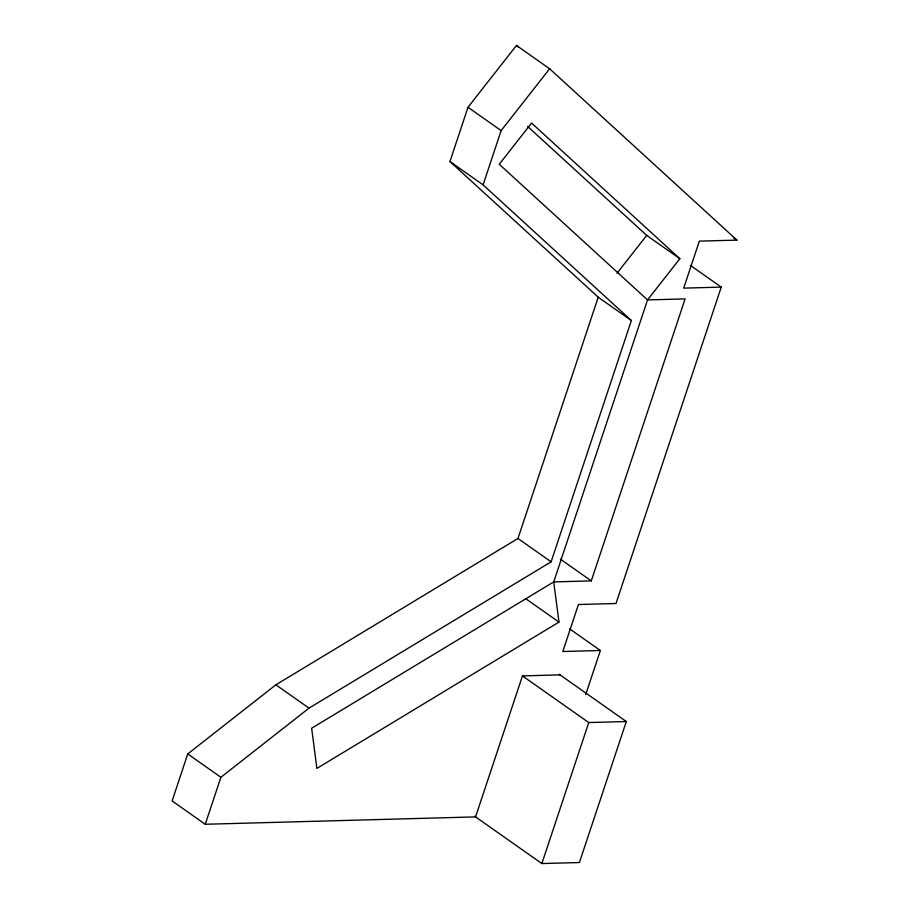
<?xml version="1.0" encoding="UTF-8"?>
<svg xmlns="http://www.w3.org/2000/svg" width="909" height="909" viewBox="0 0 909 909"><rect width="100%" height="100%" fill="white"/><g stroke="black" fill="none" stroke-linecap="round" stroke-linejoin="round"><path stroke-width="1.36" d="M585.691 694.624L600.372 650.492L562.807 651.514L578.442 604.519L616.007 603.496L721.257 287.108L683.693 288.13L699.328 241.135L736.892 240.112L549.627 68.777L516.482 45.45L467.999 107.273L449.955 161.541L598.224 297.209L517.96 538.48L275.882 684.807L187.743 753.936L172.108 800.943L205.252 824.27L475.566 816.896L522.459 675.898L560.024 674.876M205.252 824.27L220.887 777.275L309.026 708.134L551.115 561.819L631.369 320.536L483.099 184.868L449.955 161.541M483.099 184.868L501.143 130.601L549.627 68.777M591.293 580.885L685.102 298.902L647.538 299.925L499.257 164.256L531.572 123.045L679.852 258.713L647.538 299.925L553.729 581.908L558.978 622.097L316.889 768.412L311.651 728.223L553.729 581.908L591.293 580.885L560.433 559.16M541.855 863.55L588.759 722.564L626.312 721.53L579.419 862.527L541.855 863.55L474.634 816.237M617.006 273.257L646.708 235.386L527.663 126.465M733.461 237.692L736.892 240.112M467.999 107.273L501.143 130.601M690.397 265.394L721.257 287.108M646.708 235.386L679.852 258.713M598.224 297.209L631.369 320.536M517.96 538.48L551.115 561.819M569.511 628.767L600.372 650.492M525.822 598.77L558.978 622.097M559.103 674.228L626.312 721.53M522.698 676.069L588.759 722.564M275.882 684.807L309.026 708.134M187.743 753.936L220.887 777.275M516.482 45.45L518.573 47.359"/></g></svg>
